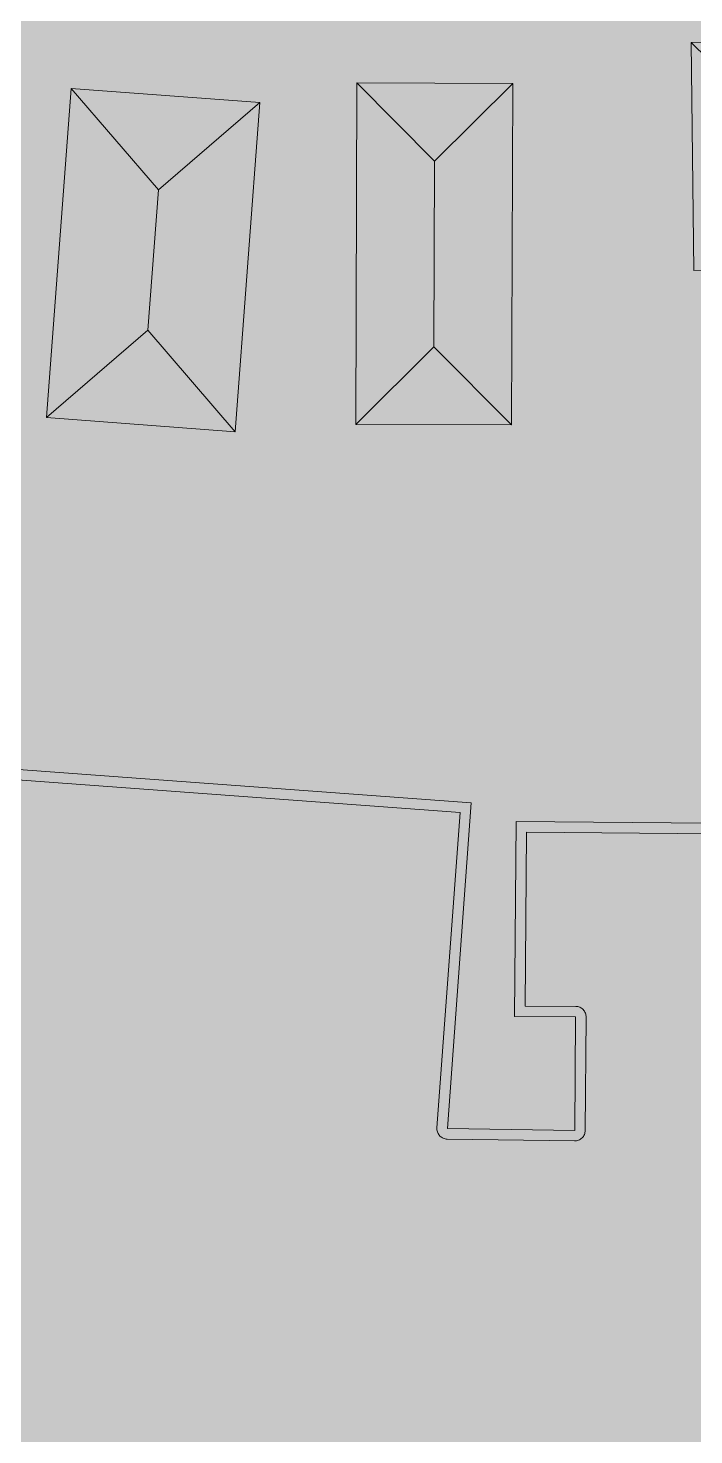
# Model space of a CAD drawing. Header units: metres. Extents: x 305909 to 307171, y 9156037 to 9156671.
# Drawn here: x 306816.2 to 306844.7, y 9156402 to 9156462.2 of the extents above; entities that cross this region are included whole.
import ezdxf

# ---------------------------------------------------------------- set-up
doc = ezdxf.new("R2010")
doc.units = ezdxf.units.M
doc.layers.add('B-BANGUNAN_PERDAGANGAN', color=7, linetype='Continuous', lineweight=13, true_color=0xde7878)
doc.layers.add('B-BAYANGAN', color=7, linetype='Continuous', lineweight=0, true_color=0x76786c)
doc.layers.add('G-PERKERASAN', color=7, linetype='Continuous')

msp = doc.modelspace()

# ---------------------------------------------------------------- hatches: boundary and pattern name
at = {"layer": 'B-BANGUNAN_PERDAGANGAN', "true_color": 0xd5665d}
h = msp.add_hatch(color=13, dxfattribs=at)
h.dxf.hatch_style = 1
h.paths.add_polyline_path([(306879.13, 9156462.002), (306874.318, 9156457.068), (306849.473, 9156456.757), (306844.538, 9156461.569), (306844.538, 9156461.569), (306879.13, 9156462.002)])
h = msp.add_hatch(color=13, dxfattribs=at)
h.dxf.hatch_style = 1
h.paths.add_polyline_path([(306849.473, 9156456.757), (306844.66, 9156451.823), (306844.538, 9156461.569), (306849.473, 9156456.757)])
h = msp.add_hatch(color=13, dxfattribs=at)
h.dxf.hatch_style = 1
h.paths.add_polyline_path([(306833.573, 9156456.502), (306833.544, 9156448.563), (306830.199, 9156445.243), (306830.252, 9156459.847), (306830.252, 9156459.847), (306833.573, 9156456.502)])
h = msp.add_hatch(color=13, dxfattribs=at)
h.dxf.hatch_style = 1
h.paths.add_polyline_path([(306833.573, 9156456.502), (306830.252, 9156459.847), (306836.918, 9156459.823), (306833.573, 9156456.502)])
at = {"layer": 'B-BANGUNAN_PERDAGANGAN', "true_color": 0xaa514a}
h = msp.add_hatch(color=15, dxfattribs=at)
h.dxf.hatch_style = 1
h.paths.add_polyline_path([(306836.866, 9156445.218), (306833.544, 9156448.563), (306833.573, 9156456.502), (306836.918, 9156459.823), (306836.866, 9156445.218)])
at = {"layer": 'B-BANGUNAN_PERDAGANGAN', "true_color": 0xd7675e}
h = msp.add_hatch(color=13, dxfattribs=at)
h.dxf.hatch_style = 1
h.paths.add_polyline_path([(306821.761, 9156455.27), (306821.31, 9156449.269), (306816.969, 9156445.535), (306818.027, 9156459.611), (306821.761, 9156455.27)])
at = {"layer": 'B-BANGUNAN_PERDAGANGAN', "true_color": 0xd4655c}
h = msp.add_hatch(color=13, dxfattribs=at)
h.dxf.hatch_style = 1
h.paths.add_polyline_path([(306821.761, 9156455.27), (306818.027, 9156459.611), (306818.027, 9156459.611), (306826.102, 9156459.004), (306821.761, 9156455.27)])
at = {"layer": 'B-BANGUNAN_PERDAGANGAN', "true_color": 0xa85049}
h = msp.add_hatch(color=15, dxfattribs=at)
h.dxf.hatch_style = 1
h.paths.add_polyline_path([(306821.31, 9156449.269), (306821.761, 9156455.27), (306826.102, 9156459.004), (306825.043, 9156444.928), (306825.043, 9156444.928), (306821.31, 9156449.269)])
at = {"layer": 'B-BANGUNAN_PERDAGANGAN', "true_color": 0xab524b}
h = msp.add_hatch(color=15, dxfattribs=at)
h.dxf.hatch_style = 1
h.paths.add_polyline_path([(306821.31, 9156449.269), (306825.043, 9156444.928), (306816.969, 9156445.535), (306821.31, 9156449.269)])
at = {"layer": 'B-BANGUNAN_PERDAGANGAN', "true_color": 0xaa514a}
h = msp.add_hatch(color=15, dxfattribs=at)
h.dxf.hatch_style = 1
h.paths.add_polyline_path([(306830.199, 9156445.242), (306830.199, 9156445.243), (306833.544, 9156448.563), (306836.866, 9156445.218), (306830.199, 9156445.242)])
at = {"layer": 'B-BANGUNAN_PERDAGANGAN', "true_color": 0xc05c54}
h = msp.add_hatch(color=13, dxfattribs=at)
h.dxf.hatch_style = 1
h.paths.add_polyline_path([(306834.117, 9156415.126), (306839.561, 9156415.047), (306839.602, 9156419.9), (306836.986, 9156419.922), (306837.056, 9156428.258), (306853.618, 9156428.118), (306853.566, 9156433.021), (306870.71, 9156433.201), (306870.677, 9156436.279), (306877.855, 9156436.354), (306877.888, 9156433.277), (306876.188, 9156433.259), (306876.269, 9156425.564), (306855.845, 9156425.349), (306855.798, 9156419.764), (306854.184, 9156419.777), (306854.175, 9156418.779), (306869.045, 9156418.654), (306868.991, 9156412.337), (306874.034, 9156412.295), (306873.966, 9156404.26), (306861.837, 9156404.363), (306861.905, 9156412.397), (306854.122, 9156412.463), (306850.632, 9156412.492), (306847.975, 9156412.514), (306847.728, 9156395.644), (306832.702, 9156395.864), (306832.455, 9156392.499), (306811.335, 9156394.05), (306810.028, 9156377.547), (306791.125, 9156379.044), (306792.432, 9156395.547), (306784.12, 9156396.297), (306783.721, 9156384.64), (306772.458, 9156385.025), (306772.898, 9156397.889), (306761.41, 9156400.651), (306758.759, 9156376.919), (306745.14, 9156378.44), (306747.918, 9156403.311), (306752.447, 9156402.805), (306755.559, 9156415.749), (306774.404, 9156415.647), (306779.848, 9156415.618), (306784.059, 9156416.424), (306800.389, 9156414.951), (306802.312, 9156441.133), (306814.726, 9156440.221), (306814.02, 9156430.615), (306835.141, 9156429.064), (306834.117, 9156415.126)])
at = {"layer": 'B-BAYANGAN', "true_color": 0x76786c}
h = msp.add_hatch(color=8, dxfattribs=at)
h.dxf.hatch_style = 1
h.paths.add_polyline_path([(306827.152, 9156457.954), (306826.093, 9156443.878), (306818.019, 9156444.486), (306819.077, 9156458.561), (306827.152, 9156457.954)])
h = msp.add_hatch(color=8, dxfattribs=at)
h.dxf.hatch_style = 1
h.paths.add_polyline_path([(306837.968, 9156458.773), (306837.916, 9156444.168), (306831.249, 9156444.192), (306831.302, 9156458.797), (306837.968, 9156458.773)])
h = msp.add_hatch(color=8, dxfattribs=at)
h.dxf.hatch_style = 1
h.paths.add_polyline_path([(306817.146, 9156457.184), (306816.881, 9156442.632), (306808.299, 9156442.788), (306808.564, 9156457.341), (306817.146, 9156457.184)])
h = msp.add_hatch(color=8, dxfattribs=at)
h.dxf.hatch_style = 1
h.paths.add_polyline_path([(306835.167, 9156414.077), (306840.611, 9156413.997), (306840.652, 9156418.85), (306838.036, 9156418.872), (306838.106, 9156427.208), (306854.668, 9156427.068), (306854.616, 9156431.971), (306871.76, 9156432.151), (306871.727, 9156435.229), (306878.905, 9156435.305), (306878.938, 9156432.227), (306877.238, 9156432.209), (306877.319, 9156424.514), (306856.895, 9156424.299), (306856.848, 9156418.714), (306855.234, 9156418.727), (306855.225, 9156417.729), (306870.095, 9156417.604), (306870.041, 9156411.287), (306875.084, 9156411.245), (306875.016, 9156403.21), (306862.887, 9156403.313), (306862.955, 9156411.347), (306855.172, 9156411.412), (306851.682, 9156411.442), (306849.025, 9156411.465), (306848.778, 9156394.594), (306833.752, 9156394.814), (306833.505, 9156391.449), (306812.385, 9156393), (306811.078, 9156376.497), (306792.175, 9156377.994), (306793.482, 9156394.498), (306785.17, 9156395.247), (306784.771, 9156383.59), (306773.508, 9156383.975), (306773.948, 9156396.839), (306762.46, 9156399.601), (306759.809, 9156375.869), (306746.19, 9156377.39), (306748.968, 9156402.261), (306753.497, 9156401.755), (306756.609, 9156414.699), (306775.454, 9156414.597), (306780.898, 9156414.568), (306785.109, 9156415.374), (306801.439, 9156413.901), (306803.362, 9156440.082), (306815.776, 9156439.171), (306815.07, 9156429.565), (306836.191, 9156428.014), (306835.167, 9156414.077)])
at = {"layer": 'G-PERKERASAN', "true_color": 0xe0ded9}
h = msp.add_hatch(color=254, dxfattribs=at)
h.dxf.hatch_style = 1
h.paths.add_polyline_path([(306927.367, 9156200.899), (306914.425, 9156199.401), (306871.946, 9156198.019), (306868.838, 9156144.144), (306843.973, 9156139.654), (306613.966, 9156113.407), (306520.721, 9156109.954), (306490.891, 9156113.339), (306490.891, 9156130.788), (306527.331, 9156127.935), (306527.76, 9156145.94), (306529.801, 9156231.677), (306512.264, 9156228.096), (306490.891, 9156230.233), (306490.891, 9156525.396), (306504.834, 9156523.084), (306572.178, 9156510.306), (306677.166, 9156490.276), (306781.809, 9156471.972), (306833.432, 9156467.309), (306884.355, 9156462.71), (306888.869, 9156462.302), (306927.367, 9156458.335), (306927.367, 9156401.733), (306880.738, 9156410.367), (306872.191, 9156289.958), (306880.063, 9156289.504), (306887.261, 9156399.075), (306927.367, 9156393.311), (306927.367, 9156281.994), (306926.264, 9156282.067), (306926.137, 9156271.641), (306927.367, 9156271.571), (306927.367, 9156261.486), (306927.056, 9156261.509), (306925.118, 9156229.109), (306925.062, 9156229.112), (306925.027, 9156228.301), (306925.75, 9156228.324), (306927.367, 9156240.415), (306927.367, 9156209.547), (306891.749, 9156208.374), (306886.184, 9156208.191), (306882.096, 9156208.056), (306881.637, 9156222), (306879.908, 9156222), (306879.787, 9156200), (306885.632, 9156200.303), (306885.601, 9156199.857), (306906.625, 9156201.392), (306908.7, 9156201.5), (306927.367, 9156203.76), (306927.367, 9156200.899)])

# ---------------------------------------------------------------- linework, layer by layer
at = {"layer": 'B-BANGUNAN_PERDAGANGAN', "color": 29, "lineweight": 9, "true_color": 0x69322e}
for p, q in [((306844.538, 9156461.569), (306849.473, 9156456.757)), ((306830.252, 9156459.847), (306833.573, 9156456.502)), ((306836.918, 9156459.823), (306833.573, 9156456.502)), ((306818.027, 9156459.611), (306821.761, 9156455.27)), ((306826.102, 9156459.004), (306821.761, 9156455.27)), ((306833.573, 9156456.502), (306833.544, 9156448.563)), ((306821.761, 9156455.27), (306821.31, 9156449.269)), ((306816.969, 9156445.535), (306821.31, 9156449.269)), ((306825.043, 9156444.928), (306821.31, 9156449.269)), ((306830.199, 9156445.243), (306833.544, 9156448.563)), ((306836.866, 9156445.218), (306833.544, 9156448.563))]:
    msp.add_line(p, q, dxfattribs=at)
at = {"layer": 'B-BANGUNAN_PERDAGANGAN', "color": 29, "lineweight": 13, "true_color": 0x69322e}
for points in [[(306879.252, 9156452.256), (306844.66, 9156451.823), (306844.538, 9156461.569), (306879.13, 9156462.002), (306879.252, 9156452.256)], [(306836.918, 9156459.823), (306836.866, 9156445.218), (306830.199, 9156445.242), (306830.252, 9156459.847), (306836.918, 9156459.823)], [(306826.102, 9156459.004), (306825.043, 9156444.928), (306816.969, 9156445.535), (306818.027, 9156459.611), (306826.102, 9156459.004)]]:
    msp.add_lwpolyline(points, close=True, dxfattribs=at)
msp.add_lwpolyline([(306814.02, 9156430.615), (306835.141, 9156429.064), (306834.117, 9156415.126), (306834.117, 9156415.126), (306839.561, 9156415.047), (306839.602, 9156419.9), (306836.986, 9156419.922), (306837.056, 9156428.258), (306853.618, 9156428.118)], dxfattribs=at)
at = {"layer": 'B-BANGUNAN_PERDAGANGAN', "color": 13, "lineweight": 9, "true_color": 0xe26c63}
msp.add_lwpolyline([(306813.987, 9156430.166), (306834.659, 9156428.648), (306833.668, 9156415.159), (306833.668, 9156415.159), (306833.667, 9156415.116), (306833.67, 9156415.073), (306833.677, 9156415.031), (306833.689, 9156414.989), (306833.704, 9156414.949), (306833.723, 9156414.91), (306833.745, 9156414.873), (306833.771, 9156414.839), (306833.8, 9156414.807), (306833.832, 9156414.778), (306833.867, 9156414.753), (306833.904, 9156414.73), (306833.943, 9156414.712), (306833.983, 9156414.697), (306834.025, 9156414.686), (306834.067, 9156414.679), (306834.111, 9156414.677), (306839.555, 9156414.597), (306839.599, 9156414.598), (306839.643, 9156414.604), (306839.686, 9156414.614), (306839.728, 9156414.629), (306839.768, 9156414.647), (306839.807, 9156414.67), (306839.843, 9156414.696), (306839.876, 9156414.725), (306839.906, 9156414.757), (306839.933, 9156414.793), (306839.956, 9156414.831), (306839.975, 9156414.87), (306839.991, 9156414.912), (306840.002, 9156414.955), (306840.009, 9156414.999), (306840.011, 9156415.043), (306840.052, 9156419.896), (306840.05, 9156419.941), (306840.044, 9156419.984), (306840.034, 9156420.027), (306840.019, 9156420.069), (306840.001, 9156420.109), (306839.978, 9156420.147), (306839.952, 9156420.183), (306839.923, 9156420.216), (306839.891, 9156420.246), (306839.855, 9156420.272), (306839.818, 9156420.295), (306839.778, 9156420.315), (306839.736, 9156420.33), (306839.694, 9156420.341), (306839.65, 9156420.348), (306839.606, 9156420.35), (306837.44, 9156420.369), (306837.503, 9156427.804), (306853.614, 9156427.668)], dxfattribs=at)

doc.saveas('drawing.dxf')
